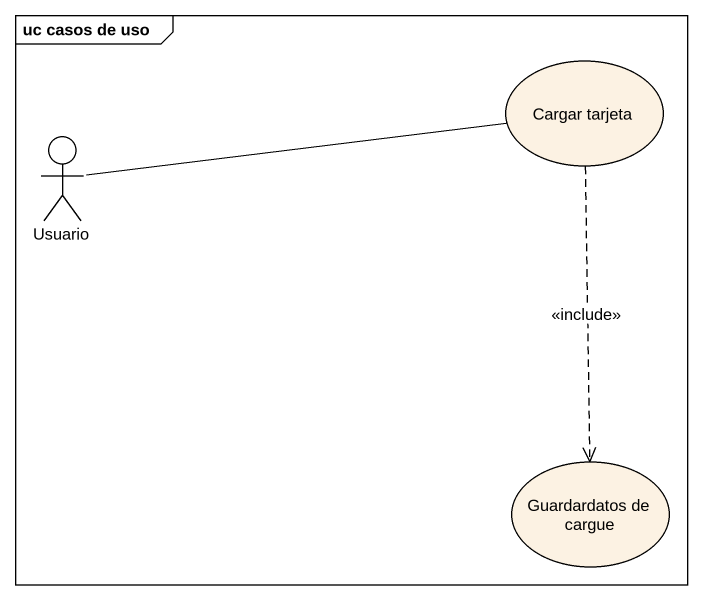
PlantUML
@startuml
mainframe uc casos de uso
usecase "Cargar tarjeta" as Cargar_tarjeta
actor Usuario
usecase "Guardardatos de cargue" as Guardardatos_de_cargue
Cargar_tarjeta ..> Guardardatos_de_cargue : <<include>>
Usuario -right- Cargar_tarjeta
@enduml
